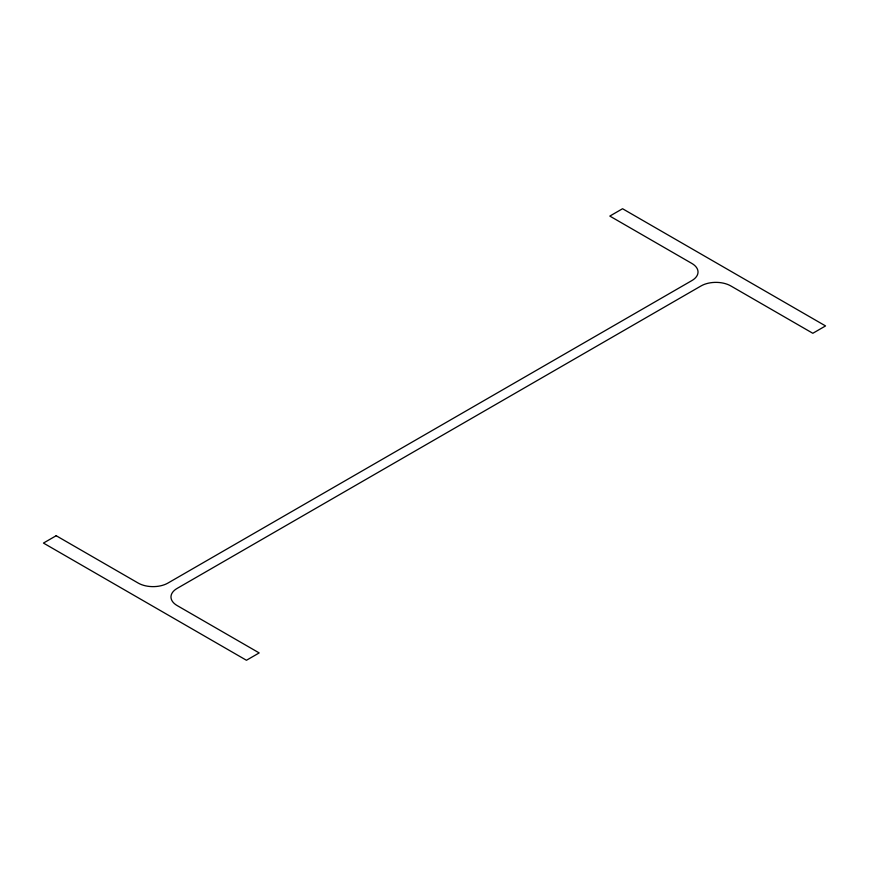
<?xml version="1.0" encoding="UTF-8"?>
<svg xmlns="http://www.w3.org/2000/svg" width="869" height="869" viewBox="0 0 869 869"><rect width="100%" height="100%" fill="white"/><g stroke="black" fill="none" stroke-linecap="round" stroke-linejoin="round"><path stroke-width="1.3" d="M56.181 535.717L43.45 543.071L246.448 660.266L259.179 652.923L177.135 605.552A20.986 12.112 0 0 1 177.135 588.411L701.098 285.912A20.986 12.112 0 0 1 730.764 285.912L812.819 333.283L825.55 325.929L622.552 208.734L609.821 216.077L691.865 263.448A20.986 12.112 0 0 1 691.865 280.589L167.902 583.088A20.986 12.112 0 0 1 138.236 583.088L56.181 535.717"/></g></svg>
